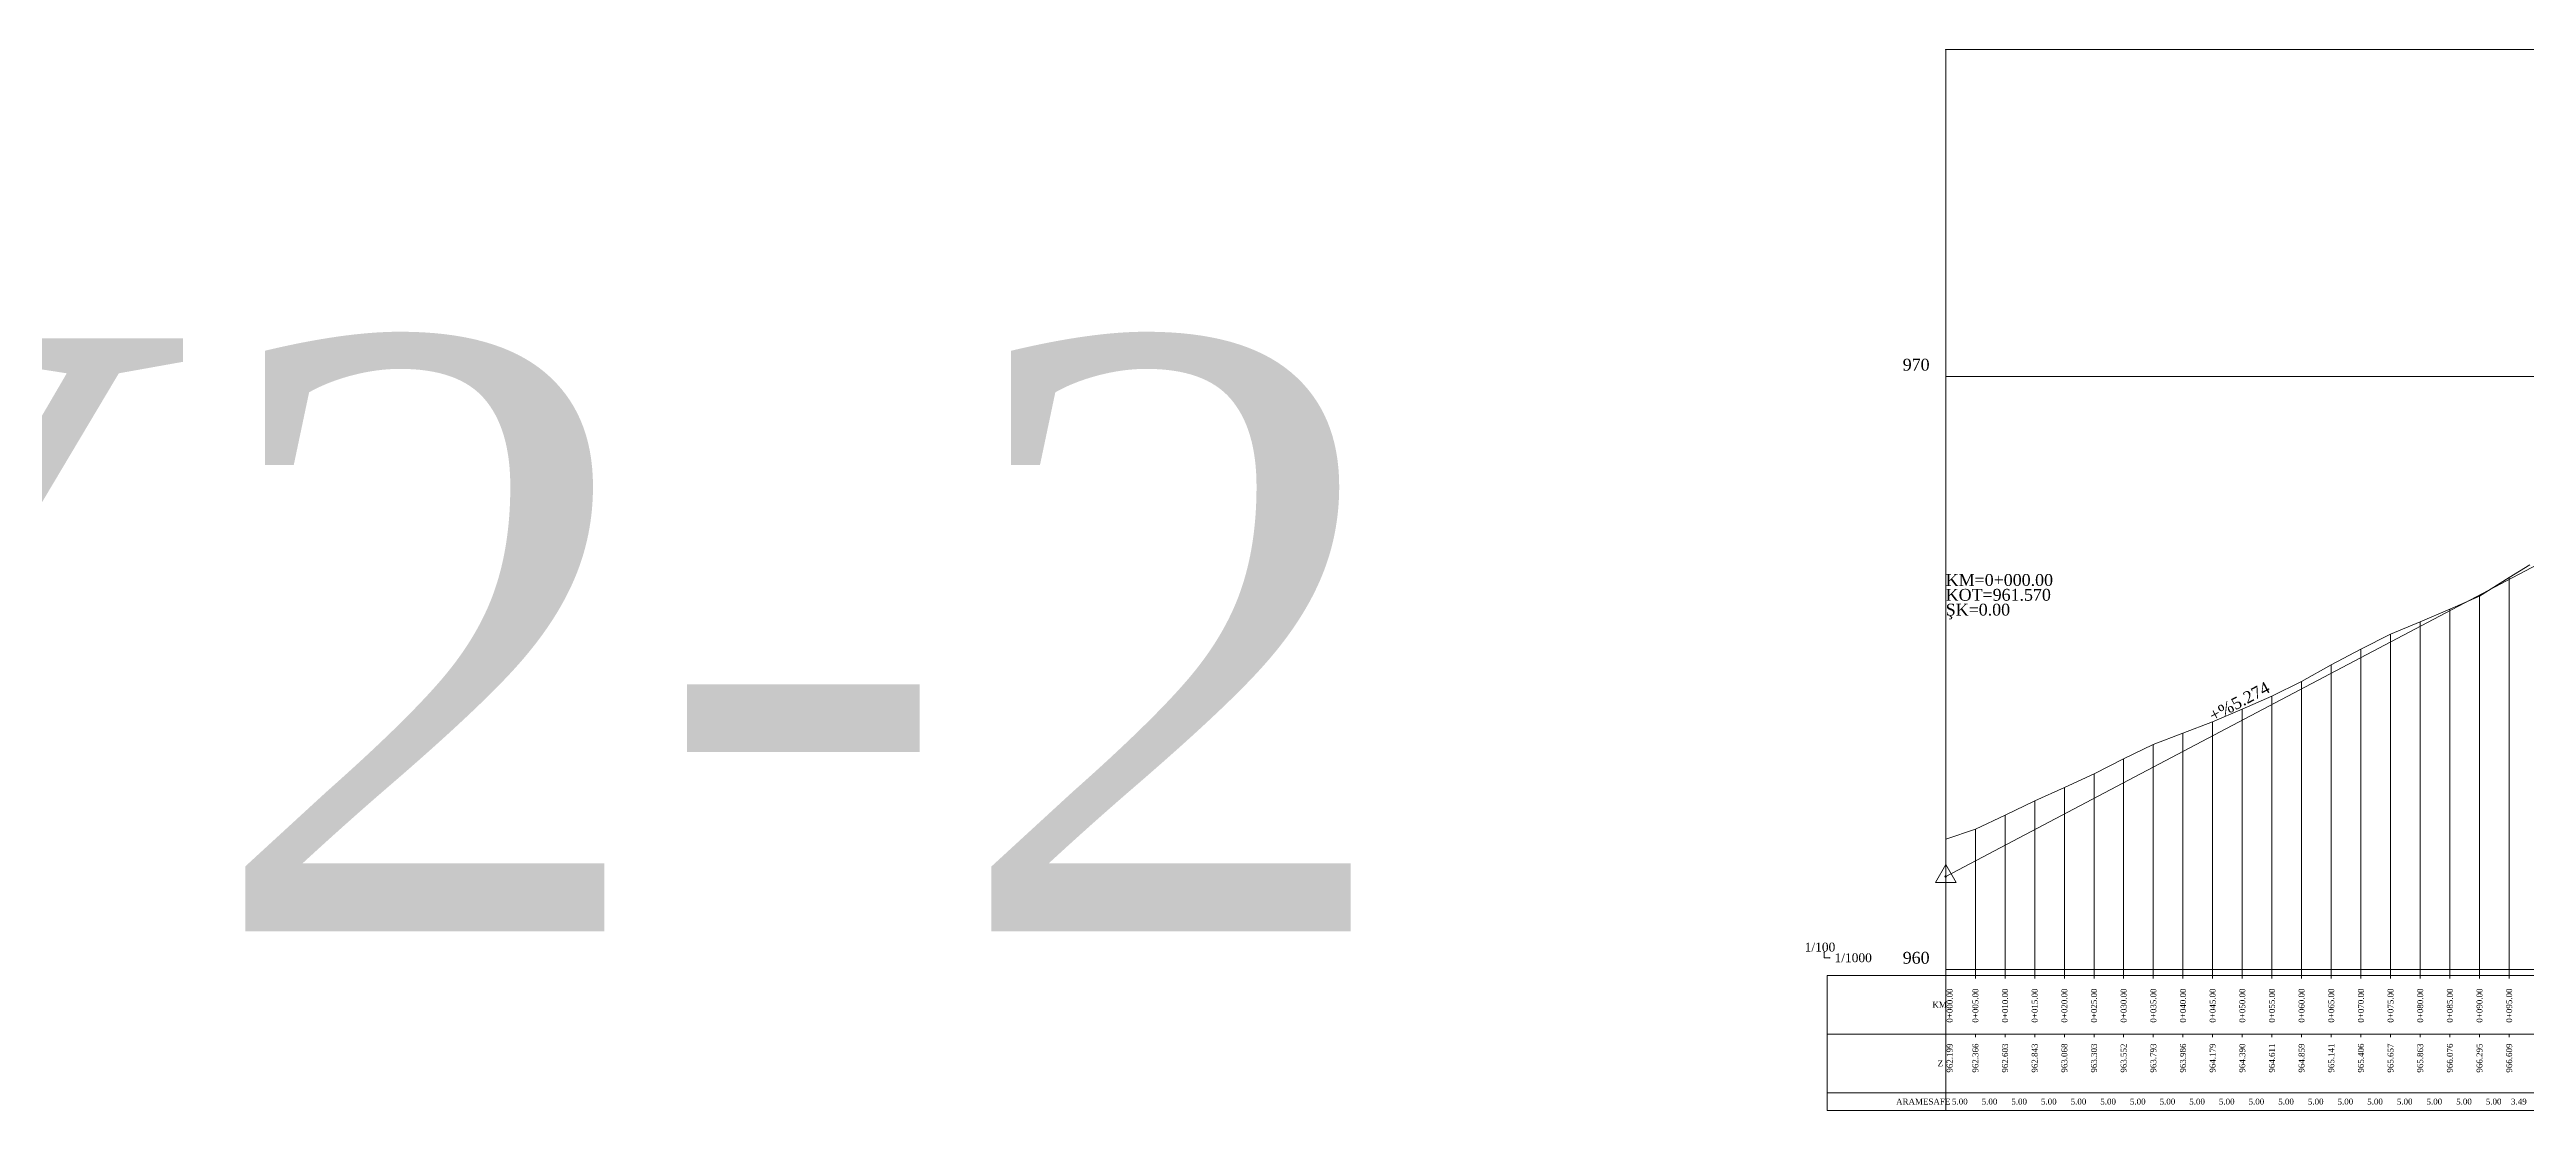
# Model space of a CAD drawing. Header units: metres. Extents: x 478603 to 489313, y 4282657 to 4289463.
# Drawn here: x 483699.4 to 484117, y 4283192.2 to 4283371.1 of the extents above; entities that cross this region are included whole.
import ezdxf

# ---------------------------------------------------------------- set-up
doc = ezdxf.new("R2010")
doc.units = ezdxf.units.M
doc.layers.get('0').update_dxf_attribs({"color": 5, "lineweight": 0})
for name, color, linetype, lineweight in [('PL_SEMBOL', 7, 'Continuous', 0), ('PR_ALINMAN', 1, 'Continuous', 0), ('PR_ENK_ARAMESAFE', 5, 'Continuous', 0), ('PR_ENK_EKSEN1', 5, 'Continuous', 0), ('PR_ENK_EKSEN1D', 1, 'Continuous', 0), ('PR_ENK_KM', 18, 'Continuous', 0), ('PR_ENK_Z', 96, 'Continuous', 0), ('PR_KIYAS', 153, 'Continuous', 0), ('PR_OLCEK', 1, 'Continuous', 0), ('PR_PROFIL', 153, 'Continuous', 0)]:
    doc.layers.add(name, color=color, linetype=linetype, lineweight=lineweight)
doc.styles.get("Standard").update_dxf_attribs({"font": 'times.ttf'})

# ---------------------------------------------------------------- blocks, each defined once
blk = doc.blocks.new('3')
at = {"layer": 'PL_SEMBOL'}
for p, q in [((0, 2), (-1.75, -1)), ((0.125, 0.125), (-0.125, -0.125)), ((-0.125, 0.125), (0.125, -0.125)), ((1.75, -1), (0, 2)), ((-1.75, -1), (1.75, -1))]:
    blk.add_line(p, q, dxfattribs=at)

msp = doc.modelspace()

# ---------------------------------------------------------------- linework, layer by layer
at = {"layer": 'PR_ALINMAN'}
msp.add_line((484019.12, 4283231.67), (484120.92, 4283285.37), dxfattribs=at)
at = {"layer": 'PR_ENK_EKSEN1'}
for p, q in [((484109.12, 4283278.93), (484114.12, 4283282.06)), ((484114.12, 4283282.06), (484117.61, 4283284.24)), ((484099.12, 4283274.61), (484104.12, 4283276.74)), ((484104.12, 4283276.74), (484109.12, 4283278.93)), ((484089.12, 4283270.03), (484094.12, 4283272.55)), ((484094.12, 4283272.55), (484099.12, 4283274.61)), ((484084.12, 4283267.38), (484089.12, 4283270.03)), ((484074.12, 4283262.09), (484079.12, 4283264.57)), ((484079.12, 4283264.57), (484084.12, 4283267.38)), ((484064.12, 4283257.76), (484069.12, 4283259.87)), ((484069.12, 4283259.87), (484074.12, 4283262.09)), ((484054.12, 4283253.91), (484059.12, 4283255.83)), ((484059.12, 4283255.83), (484064.12, 4283257.76)), ((484044.12, 4283249), (484049.12, 4283251.5)), ((484049.12, 4283251.5), (484054.12, 4283253.91)), ((484039.12, 4283246.66), (484044.12, 4283249)), ((484029.12, 4283242), (484034.12, 4283244.41)), ((484034.12, 4283244.41), (484039.12, 4283246.66)), ((484019.12, 4283237.97), (484024.12, 4283239.64)), ((484024.12, 4283239.64), (484029.12, 4283242))]:
    msp.add_line(p, q, dxfattribs=at)
at = {"layer": 'PR_ENK_EKSEN1D'}
for p, q in [((484114.12, 4283214.97), (484114.12, 4283282.06)), ((484104.12, 4283214.97), (484104.12, 4283276.74)), ((484109.12, 4283214.97), (484109.12, 4283278.93)), ((484094.12, 4283214.97), (484094.12, 4283272.55)), ((484099.12, 4283214.97), (484099.12, 4283274.61)), ((484089.12, 4283214.97), (484089.12, 4283270.03)), ((484079.12, 4283214.97), (484079.12, 4283264.57)), ((484084.12, 4283214.97), (484084.12, 4283267.38)), ((484069.12, 4283214.97), (484069.12, 4283259.87)), ((484074.12, 4283214.97), (484074.12, 4283262.09)), ((484059.12, 4283214.97), (484059.12, 4283255.83)), ((484064.12, 4283214.97), (484064.12, 4283257.76)), ((484049.12, 4283214.97), (484049.12, 4283251.5)), ((484054.12, 4283214.97), (484054.12, 4283253.91)), ((484044.12, 4283214.97), (484044.12, 4283249)), ((484034.12, 4283214.97), (484034.12, 4283244.41)), ((484039.12, 4283214.97), (484039.12, 4283246.66)), ((484024.12, 4283214.97), (484024.12, 4283239.64)), ((484029.12, 4283214.97), (484029.12, 4283242)), ((484019.12, 4283214.97), (484019.12, 4283237.97))]:
    msp.add_line(p, q, dxfattribs=at)
at = {"layer": 'PR_KIYAS'}
for p, q in [((484019.12, 4283315.97), (484662.71, 4283315.97)), ((484019.12, 4283215.97), (484662.71, 4283215.97))]:
    msp.add_line(p, q, dxfattribs=at)
at = {"layer": 'PR_OLCEK'}
for p, q in [((483998.57, 4283218.87), (483998.62, 4283218.97)), ((483998.62, 4283217.97), (483998.62, 4283218.97)), ((483998.62, 4283218.97), (483998.67, 4283218.87)), ((483999.62, 4283217.97), (483998.62, 4283217.97)), ((483999.52, 4283218.02), (483999.62, 4283217.97)), ((483999.62, 4283217.97), (483999.52, 4283217.92))]:
    msp.add_line(p, q, dxfattribs=at)
for p in [(484019.12, 4283371.11, 975.51), (484019.12, 4283214.97, 959.9)]:
    msp.add_point(p, dxfattribs=at)
at = {"layer": 'PR_PROFIL'}
for p, q in [((484019.12, 4283371.11), (484662.71, 4283371.11)), ((484019.12, 4283214.97), (484019.12, 4283371.11)), ((483999.12, 4283214.97), (484662.71, 4283214.97)), ((483999.12, 4283205.1), (483999.12, 4283214.97)), ((484019.12, 4283205.1), (484019.12, 4283214.97)), ((484019.12, 4283214.47), (484019.12, 4283214.97)), ((484024.12, 4283214.47), (484024.12, 4283214.97)), ((484029.12, 4283214.47), (484029.12, 4283214.97)), ((484034.12, 4283214.47), (484034.12, 4283214.97)), ((484039.12, 4283214.47), (484039.12, 4283214.97)), ((484044.12, 4283214.47), (484044.12, 4283214.97)), ((484049.12, 4283214.47), (484049.12, 4283214.97)), ((484054.12, 4283214.47), (484054.12, 4283214.97)), ((484059.12, 4283214.47), (484059.12, 4283214.97)), ((484064.12, 4283214.47), (484064.12, 4283214.97)), ((484069.12, 4283214.47), (484069.12, 4283214.97)), ((484074.12, 4283214.47), (484074.12, 4283214.97)), ((484079.12, 4283214.47), (484079.12, 4283214.97)), ((484084.12, 4283214.47), (484084.12, 4283214.97)), ((484089.12, 4283214.47), (484089.12, 4283214.97)), ((484094.12, 4283214.47), (484094.12, 4283214.97)), ((484099.12, 4283214.47), (484099.12, 4283214.97)), ((484104.12, 4283214.47), (484104.12, 4283214.97)), ((484109.12, 4283214.47), (484109.12, 4283214.97)), ((484114.12, 4283214.47), (484114.12, 4283214.97)), ((483999.12, 4283205.1), (484662.71, 4283205.1)), ((483999.12, 4283195.22), (483999.12, 4283205.1)), ((484019.12, 4283195.22), (484019.12, 4283205.1)), ((484019.12, 4283204.6), (484019.12, 4283205.1)), ((484024.12, 4283204.6), (484024.12, 4283205.1)), ((484029.12, 4283204.6), (484029.12, 4283205.1)), ((484034.12, 4283204.6), (484034.12, 4283205.1)), ((484039.12, 4283204.6), (484039.12, 4283205.1)), ((484044.12, 4283204.6), (484044.12, 4283205.1)), ((484049.12, 4283204.6), (484049.12, 4283205.1)), ((484054.12, 4283204.6), (484054.12, 4283205.1)), ((484059.12, 4283204.6), (484059.12, 4283205.1)), ((484064.12, 4283204.6), (484064.12, 4283205.1)), ((484069.12, 4283204.6), (484069.12, 4283205.1)), ((484074.12, 4283204.6), (484074.12, 4283205.1)), ((484079.12, 4283204.6), (484079.12, 4283205.1)), ((484084.12, 4283204.6), (484084.12, 4283205.1)), ((484089.12, 4283204.6), (484089.12, 4283205.1)), ((484094.12, 4283204.6), (484094.12, 4283205.1)), ((484099.12, 4283204.6), (484099.12, 4283205.1)), ((484104.12, 4283204.6), (484104.12, 4283205.1)), ((484109.12, 4283204.6), (484109.12, 4283205.1)), ((484114.12, 4283204.6), (484114.12, 4283205.1)), ((483999.12, 4283195.22), (484662.71, 4283195.22)), ((483999.12, 4283192.22), (483999.12, 4283195.22)), ((484019.12, 4283192.22), (484019.12, 4283195.22)), ((483999.12, 4283192.22), (484662.71, 4283192.22))]:
    msp.add_line(p, q, dxfattribs=at)

# ---------------------------------------------------------------- block references
at = {"layer": 'PR_ALINMAN'}
msp.add_blockref('3', (484019.12, 4283231.67), dxfattribs=at)

# ---------------------------------------------------------------- texts
msp.add_text('Y2-2', height=100).set_placement((483616.69, 4283222.41))
for s, p in [('KM=0+000.00', (484019.12, 4283280.67)), ('KOT=961.570', (484019.12, 4283278.17)), ('ŞK=0.00', (484019.12, 4283275.67))]:
    msp.add_text(s, height=2, dxfattribs=at).set_placement(p)
msp.add_text('+%5.274', height=2, rotation=27.8092, dxfattribs=at).set_placement((484064.22, 4283257.72))
at = {"layer": 'PR_ENK_ARAMESAFE'}
for s, p in [('ARAMESAFE', (484010.75, 4283193.22)), ('5.00', (484020.18, 4283193.22)), ('5.00', (484025.18, 4283193.22)), ('5.00', (484030.18, 4283193.22)), ('5.00', (484035.18, 4283193.22)), ('5.00', (484040.18, 4283193.22)), ('5.00', (484045.18, 4283193.22)), ('5.00', (484050.18, 4283193.22)), ('5.00', (484055.18, 4283193.22)), ('5.00', (484060.18, 4283193.22)), ('5.00', (484065.18, 4283193.22)), ('5.00', (484070.18, 4283193.22)), ('5.00', (484075.18, 4283193.22)), ('5.00', (484080.18, 4283193.22)), ('5.00', (484085.18, 4283193.22)), ('5.00', (484090.18, 4283193.22)), ('5.00', (484095.18, 4283193.22)), ('5.00', (484100.18, 4283193.22)), ('5.00', (484105.18, 4283193.22)), ('5.00', (484110.18, 4283193.22)), ('3.49', (484114.43, 4283193.22))]:
    msp.add_text(s, height=1, dxfattribs=at).set_placement(p)
at = {"layer": 'PR_ENK_KM'}
msp.add_text('KM', height=1, dxfattribs=at).set_placement((484016.87, 4283209.54))
for s, p in [('  0+000.00', (484020.29, 4283206.27)), ('  0+005.00', (484024.62, 4283206.27)), ('  0+010.00', (484029.62, 4283206.27)), ('  0+015.00', (484034.62, 4283206.27)), ('  0+020.00', (484039.62, 4283206.27)), ('  0+025.00', (484044.62, 4283206.27)), ('  0+030.00', (484049.62, 4283206.27)), ('  0+035.00', (484054.62, 4283206.27)), ('  0+040.00', (484059.62, 4283206.27)), ('  0+045.00', (484064.62, 4283206.27)), ('  0+050.00', (484069.62, 4283206.27)), ('  0+055.00', (484074.62, 4283206.27)), ('  0+060.00', (484079.62, 4283206.27)), ('  0+065.00', (484084.62, 4283206.27)), ('  0+070.00', (484089.62, 4283206.27)), ('  0+075.00', (484094.62, 4283206.27)), ('  0+080.00', (484099.62, 4283206.27)), ('  0+085.00', (484104.62, 4283206.27)), ('  0+090.00', (484109.62, 4283206.27)), ('  0+095.00', (484114.62, 4283206.27))]:
    msp.add_text(s, height=1, rotation=90, dxfattribs=at).set_placement(p)
at = {"layer": 'PR_ENK_Z'}
for s, p in [('962.199', (484020.29, 4283198.6)), ('962.366', (484024.62, 4283198.6)), ('962.603', (484029.62, 4283198.6)), ('962.843', (484034.62, 4283198.6)), ('963.068', (484039.62, 4283198.6)), ('963.303', (484044.62, 4283198.6)), ('963.552', (484049.62, 4283198.6)), ('963.793', (484054.62, 4283198.6)), ('963.986', (484059.62, 4283198.6)), ('964.179', (484064.62, 4283198.6)), ('964.390', (484069.62, 4283198.6)), ('964.611', (484074.62, 4283198.6)), ('964.859', (484079.62, 4283198.6)), ('965.141', (484084.62, 4283198.6)), ('965.406', (484089.62, 4283198.6)), ('965.657', (484094.62, 4283198.6)), ('965.863', (484099.62, 4283198.6)), ('966.076', (484104.62, 4283198.6)), ('966.295', (484109.62, 4283198.6)), ('966.609', (484114.62, 4283198.6))]:
    msp.add_text(s, height=1, rotation=90, dxfattribs=at).set_placement(p)
msp.add_text('Z', height=1, dxfattribs=at).set_placement((484017.75, 4283199.66))
at = {"layer": 'PR_OLCEK'}
for s, p in [('1/100', (483995.34, 4283219.02)), ('1/1000', (484000.37, 4283217.22))]:
    msp.add_text(s, height=1.5, dxfattribs=at).set_placement(p)
at = {"layer": 'PR_PROFIL'}
for s, p in [('970', (484011.87, 4283316.97)), ('960', (484011.87, 4283216.97))]:
    msp.add_text(s, height=2, dxfattribs=at).set_placement(p)

doc.saveas('drawing.dxf')
